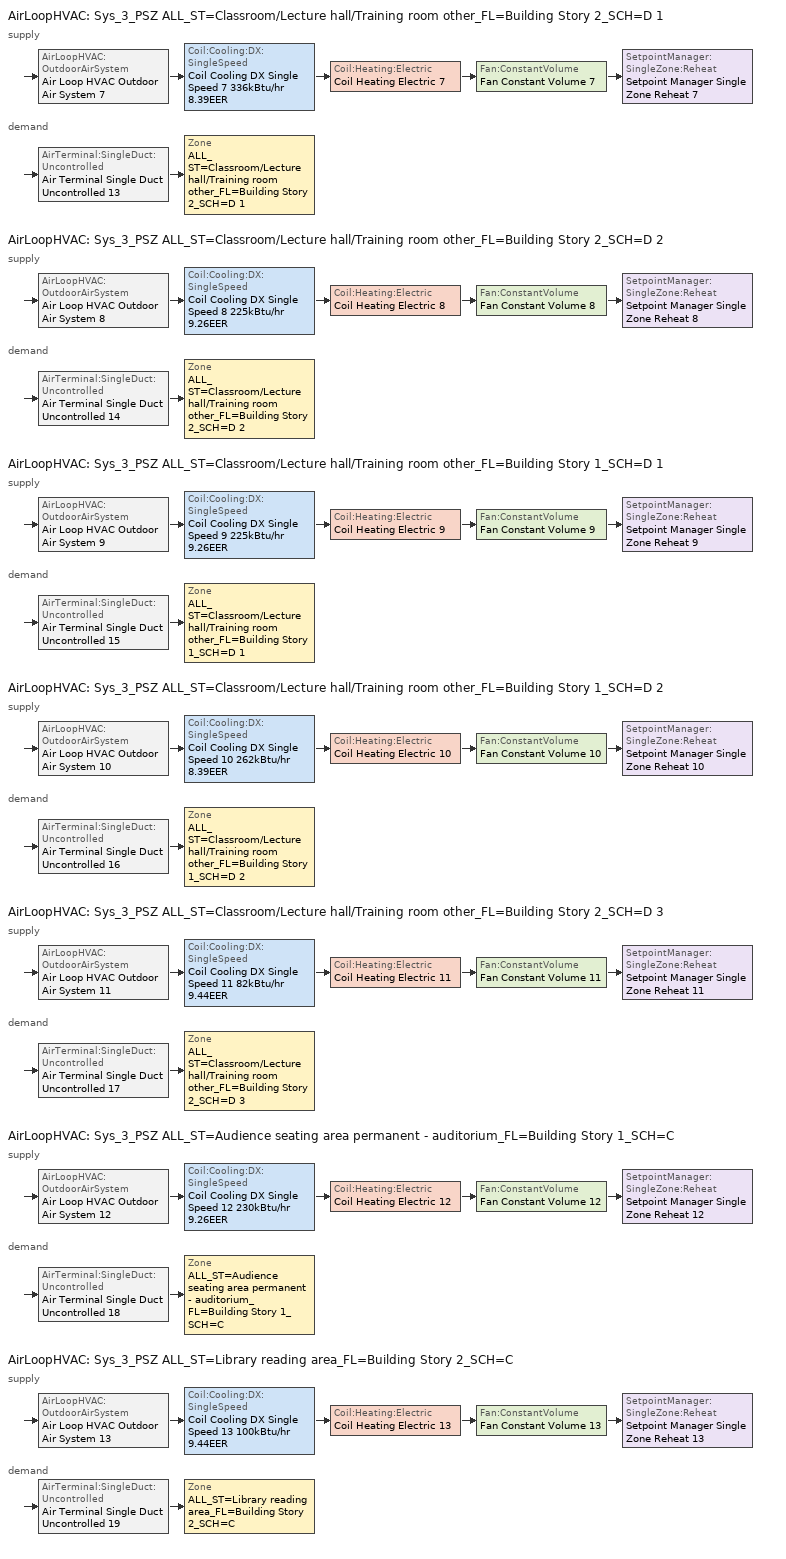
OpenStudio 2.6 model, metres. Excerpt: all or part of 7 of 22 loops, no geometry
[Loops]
AirLoopHVAC 'Sys_3_PSZ ALL_ST=Classroom/Lecture hall/Training room other_FL=Building Story 2_SCH=D 1'
 supply: AirLoopHVAC:OutdoorAirSystem 'Air Loop HVAC Outdoor Air System 7' > Coil:Cooling:DX:SingleSpeed 'Coil Cooling DX Single Speed 7 336kBtu/hr 8.39EER' > Coil:Heating:Electric 'Coil Heating Electric 7' > Fan:ConstantVolume 'Fan Constant Volume 7' > SetpointManager:SingleZone:Reheat 'Setpoint Manager Single Zone Reheat 7'
 demand: AirTerminal:SingleDuct:Uncontrolled 'Air Terminal Single Duct Uncontrolled 13' > Zone 'ALL_ST=Classroom/Lecture hall/Training room other_FL=Building Story 2_SCH=D 1'
AirLoopHVAC 'Sys_3_PSZ ALL_ST=Classroom/Lecture hall/Training room other_FL=Building Story 2_SCH=D 2'
 supply: AirLoopHVAC:OutdoorAirSystem 'Air Loop HVAC Outdoor Air System 8' > Coil:Cooling:DX:SingleSpeed 'Coil Cooling DX Single Speed 8 225kBtu/hr 9.26EER' > Coil:Heating:Electric 'Coil Heating Electric 8' > Fan:ConstantVolume 'Fan Constant Volume 8' > SetpointManager:SingleZone:Reheat 'Setpoint Manager Single Zone Reheat 8'
 demand: AirTerminal:SingleDuct:Uncontrolled 'Air Terminal Single Duct Uncontrolled 14' > Zone 'ALL_ST=Classroom/Lecture hall/Training room other_FL=Building Story 2_SCH=D 2'
AirLoopHVAC 'Sys_3_PSZ ALL_ST=Classroom/Lecture hall/Training room other_FL=Building Story 1_SCH=D 1'
 supply: AirLoopHVAC:OutdoorAirSystem 'Air Loop HVAC Outdoor Air System 9' > Coil:Cooling:DX:SingleSpeed 'Coil Cooling DX Single Speed 9 225kBtu/hr 9.26EER' > Coil:Heating:Electric 'Coil Heating Electric 9' > Fan:ConstantVolume 'Fan Constant Volume 9' > SetpointManager:SingleZone:Reheat 'Setpoint Manager Single Zone Reheat 9'
 demand: AirTerminal:SingleDuct:Uncontrolled 'Air Terminal Single Duct Uncontrolled 15' > Zone 'ALL_ST=Classroom/Lecture hall/Training room other_FL=Building Story 1_SCH=D 1'
AirLoopHVAC 'Sys_3_PSZ ALL_ST=Classroom/Lecture hall/Training room other_FL=Building Story 1_SCH=D 2'
 supply: AirLoopHVAC:OutdoorAirSystem 'Air Loop HVAC Outdoor Air System 10' > Coil:Cooling:DX:SingleSpeed 'Coil Cooling DX Single Speed 10 262kBtu/hr 8.39EER' > Coil:Heating:Electric 'Coil Heating Electric 10' > Fan:ConstantVolume 'Fan Constant Volume 10' > SetpointManager:SingleZone:Reheat 'Setpoint Manager Single Zone Reheat 10'
 demand: AirTerminal:SingleDuct:Uncontrolled 'Air Terminal Single Duct Uncontrolled 16' > Zone 'ALL_ST=Classroom/Lecture hall/Training room other_FL=Building Story 1_SCH=D 2'
AirLoopHVAC 'Sys_3_PSZ ALL_ST=Classroom/Lecture hall/Training room other_FL=Building Story 2_SCH=D 3'
 supply: AirLoopHVAC:OutdoorAirSystem 'Air Loop HVAC Outdoor Air System 11' > Coil:Cooling:DX:SingleSpeed 'Coil Cooling DX Single Speed 11 82kBtu/hr 9.44EER' > Coil:Heating:Electric 'Coil Heating Electric 11' > Fan:ConstantVolume 'Fan Constant Volume 11' > SetpointManager:SingleZone:Reheat 'Setpoint Manager Single Zone Reheat 11'
 demand: AirTerminal:SingleDuct:Uncontrolled 'Air Terminal Single Duct Uncontrolled 17' > Zone 'ALL_ST=Classroom/Lecture hall/Training room other_FL=Building Story 2_SCH=D 3'
AirLoopHVAC 'Sys_3_PSZ ALL_ST=Audience seating area permanent - auditorium_FL=Building Story 1_SCH=C'
 supply: AirLoopHVAC:OutdoorAirSystem 'Air Loop HVAC Outdoor Air System 12' > Coil:Cooling:DX:SingleSpeed 'Coil Cooling DX Single Speed 12 230kBtu/hr 9.26EER' > Coil:Heating:Electric 'Coil Heating Electric 12' > Fan:ConstantVolume 'Fan Constant Volume 12' > SetpointManager:SingleZone:Reheat 'Setpoint Manager Single Zone Reheat 12'
 demand: AirTerminal:SingleDuct:Uncontrolled 'Air Terminal Single Duct Uncontrolled 18' > Zone 'ALL_ST=Audience seating area permanent - auditorium_FL=Building Story 1_SCH=C'
AirLoopHVAC 'Sys_3_PSZ ALL_ST=Library reading area_FL=Building Story 2_SCH=C'
 supply: AirLoopHVAC:OutdoorAirSystem 'Air Loop HVAC Outdoor Air System 13' > Coil:Cooling:DX:SingleSpeed 'Coil Cooling DX Single Speed 13 100kBtu/hr 9.44EER' > Coil:Heating:Electric 'Coil Heating Electric 13' > Fan:ConstantVolume 'Fan Constant Volume 13' > SetpointManager:SingleZone:Reheat 'Setpoint Manager Single Zone Reheat 13'
 demand: AirTerminal:SingleDuct:Uncontrolled 'Air Terminal Single Duct Uncontrolled 19' > Zone 'ALL_ST=Library reading area_FL=Building Story 2_SCH=C'
[Sizing:Zone] Zone Cooling Design Supply Air Temperature Input Method=SupplyAirTemperature; Zone Cooling Design Supply Air Temperature {C}=13; Zone Cooling Design Supply Air Temperature Difference {deltaC}=11.11; Zone Heating Design Supply Air Temperature Input Method=SupplyAirTemperature; Zone Heating Design Supply Air Temperature {C}=43; Zone Heating Design Supply Air Temperature Difference {deltaC}=11.11; Zone Cooling Design Supply Air Humidity Ratio {kg-H2O/kg-air}=0.0085; Zone Heating Design Supply Air Humidity Ratio {kg-H2O/kg-air}=0.008; Zone Heating Sizing Factor=1.3; Zone Cooling Sizing Factor=1.1; Cooling Design Air Flow Method=DesignDay; Heating Design Air Flow Method=DesignDay; Account for Dedicated Outdoor Air System=No; Dedicated Outdoor Air System Control Strategy=NeutralSupplyAir; Dedicated Outdoor Air Low Setpoint Temperature for Design {C}=autosize; Dedicated Outdoor Air High Setpoint Temperature for Design {C}=autosize
ALL_ST=Classroom/Lecture hall/Training room other_FL=Building Story 2_SCH=D 1; ALL_ST=Classroom/Lecture hall/Training room other_FL=Building Story 2_SCH=D 2; ALL_ST=Classroom/Lecture hall/Training room other_FL=Building Story 1_SCH=D 1; ALL_ST=Classroom/Lecture hall/Training room other_FL=Building Story 1_SCH=D 2; ALL_ST=Classroom/Lecture hall/Training room other_FL=Building Story 2_SCH=D 3; ALL_ST=Audience seating area permanent - auditorium_FL=Building Story 1_SCH=C; ALL_ST=Library reading area_FL=Building Story 2_SCH=C
[Zone equipment]
ALL_ST=Classroom/Lecture hall/Training room other_FL=Building Story 2_SCH=D 1: Air Terminal Single Duct Uncontrolled 13, Zone HVAC Baseboard Convective Water 13
ALL_ST=Classroom/Lecture hall/Training room other_FL=Building Story 2_SCH=D 2: Air Terminal Single Duct Uncontrolled 14, Zone HVAC Baseboard Convective Water 14
ALL_ST=Classroom/Lecture hall/Training room other_FL=Building Story 1_SCH=D 1: Air Terminal Single Duct Uncontrolled 15, Zone HVAC Baseboard Convective Water 15
ALL_ST=Classroom/Lecture hall/Training room other_FL=Building Story 1_SCH=D 2: Air Terminal Single Duct Uncontrolled 16, Zone HVAC Baseboard Convective Water 16
ALL_ST=Classroom/Lecture hall/Training room other_FL=Building Story 2_SCH=D 3: Air Terminal Single Duct Uncontrolled 17, Zone HVAC Baseboard Convective Water 17
ALL_ST=Audience seating area permanent - auditorium_FL=Building Story 1_SCH=C: Air Terminal Single Duct Uncontrolled 18, Zone HVAC Baseboard Convective Water 18
ALL_ST=Library reading area_FL=Building Story 2_SCH=C: Air Terminal Single Duct Uncontrolled 19, Zone HVAC Baseboard Convective Water 19
[AirLoopHVAC] Design Supply Air Flow Rate {m3/s}=AutoSize
Name | Availability Schedule
Sys_3_PSZ ALL_ST=Classroom/Lecture hall/Training room other_FL=Building Story 2_SCH=D 1 | Sys_3_PSZ ALL_ST=Classroom/Lecture hall/Training room other_FL=Building Story 2_SCH=D 1 Occ Sch
Sys_3_PSZ ALL_ST=Classroom/Lecture hall/Training room other_FL=Building Story 2_SCH=D 2 | Sys_3_PSZ ALL_ST=Classroom/Lecture hall/Training room other_FL=Building Story 2_SCH=D 2 Occ Sch
Sys_3_PSZ ALL_ST=Classroom/Lecture hall/Training room other_FL=Building Story 1_SCH=D 1 | Sys_3_PSZ ALL_ST=Classroom/Lecture hall/Training room other_FL=Building Story 1_SCH=D 1 Occ Sch
Sys_3_PSZ ALL_ST=Classroom/Lecture hall/Training room other_FL=Building Story 1_SCH=D 2 | Sys_3_PSZ ALL_ST=Classroom/Lecture hall/Training room other_FL=Building Story 1_SCH=D 2 Occ Sch
Sys_3_PSZ ALL_ST=Classroom/Lecture hall/Training room other_FL=Building Story 2_SCH=D 3 | Sys_3_PSZ ALL_ST=Classroom/Lecture hall/Training room other_FL=Building Story 2_SCH=D 3 Occ Sch
Sys_3_PSZ ALL_ST=Audience seating area permanent - auditorium_FL=Building Story 1_SCH=C | Sys_3_PSZ ALL_ST=Audience seating area permanent - auditorium_FL=Building Story 1_SCH=C Occ Sch
Sys_3_PSZ ALL_ST=Library reading area_FL=Building Story 2_SCH=C | Sys_3_PSZ ALL_ST=Library reading area_FL=Building Story 2_SCH=C Occ Sch
[Sizing:System] Type of Load to Size On=Sensible; Design Outdoor Air Flow Rate {m3/s}=Autosize; Minimum System Air Flow Ratio=1; Preheat Design Temperature {C}=7; Preheat Design Humidity Ratio {kg-H2O/kg-Air}=0.008; Precool Design Temperature {C}=13; Precool Design Humidity Ratio {kg-H2O/kg-Air}=0.008; Central Cooling Design Supply Air Temperature {C}=13; Central Heating Design Supply Air Temperature {C}=43; Sizing Option=NonCoincident; 100% Outdoor Air in Cooling=No; 100% Outdoor Air in Heating=No; Central Cooling Design Supply Air Humidity Ratio {kg-H2O/kg-Air}=0.0085; Central Heating Design Supply Air Humidity Ratio {kg-H2O/kg-Air}=0.008; Cooling Design Air Flow Method=DesignDay; Cooling Design Air Flow Rate {m3/s}=0; Heating Design Air Flow Method=DesignDay; Heating Design Air Flow Rate {m3/s}=0; System Outdoor Air Method=ZoneSum; Zone Maximum Outdoor Air Fraction=1; Cooling Supply Air Flow Rate Per Floor Area {m3/s-m2}=0.00996765; Cooling Fraction of Autosized Cooling Supply Air Flow Rate=1; Cooling Supply Air Flow Rate Per Unit Cooling Capacity {m3/s-W}=3.94755e-05; Heating Supply Air Flow Rate Per Floor Area {m3/s-m2}=0.00996765; Heating Fraction of Autosized Heating Supply Air Flow Rate=1; Heating Fraction of Autosized Cooling Supply Air Flow Rate=1; Heating Supply Air Flow Rate Per Unit Heating Capacity {m3/s-W}=3.15882e-05; Cooling Design Capacity Method=CoolingDesignCapacity; Cooling Design Capacity {W}=autosize; Cooling Design Capacity Per Floor Area {W/m2}=234.7; Fraction of Autosized Cooling Design Capacity=1; Heating Design Capacity Method=HeatingDesignCapacity; Heating Design Capacity {W}=autosize; Heating Design Capacity Per Floor Area {W/m2}=157; Fraction of Autosized Heating Design Capacity=1; Central Cooling Capacity Control Method=OnOff
Sys_3_PSZ ALL_ST=Classroom/Lecture hall/Training room other_FL=Building Story 2_SCH=D 1; Sys_3_PSZ ALL_ST=Classroom/Lecture hall/Training room other_FL=Building Story 2_SCH=D 2; Sys_3_PSZ ALL_ST=Classroom/Lecture hall/Training room other_FL=Building Story 1_SCH=D 1; Sys_3_PSZ ALL_ST=Classroom/Lecture hall/Training room other_FL=Building Story 1_SCH=D 2; Sys_3_PSZ ALL_ST=Classroom/Lecture hall/Training room other_FL=Building Story 2_SCH=D 3; Sys_3_PSZ ALL_ST=Audience seating area permanent - auditorium_FL=Building Story 1_SCH=C; Sys_3_PSZ ALL_ST=Library reading area_FL=Building Story 2_SCH=C
[Fan:ConstantVolume] Availability Schedule=Always On Discrete; Fan Efficiency=0.39975; Pressure Rise {Pa}=640; Maximum Flow Rate {m3/s}=AutoSize; Motor Efficiency=0.615
Fan Constant Volume 7; Fan Constant Volume 8; Fan Constant Volume 9; Fan Constant Volume 10; Fan Constant Volume 11; Fan Constant Volume 12; Fan Constant Volume 13
[Coil:Heating:Electric] Availability Schedule=Always On Discrete
Coil Heating Electric 7; Coil Heating Electric 8; Coil Heating Electric 9; Coil Heating Electric 10; Coil Heating Electric 11; Coil Heating Electric 12; Coil Heating Electric 13
[Coil:Cooling:DX:SingleSpeed] Availability Schedule=Always On Discrete; Rated Total Cooling Capacity {W}=autosize; Rated Sensible Heat Ratio=autosize; Rated Air Flow Rate {m3/s}=autosize; Rated Evaporator Fan Power Per Volume Flow Rate {W/(m3/s)}=773.3; Total Cooling Capacity Function of Temperature Curve=DXCOOL-NECB2011-REF-CAPFT; Total Cooling Capacity Function of Flow Fraction Curve=DXCOOL-NECB2011-REF-CAPFFLOW; Energy Input Ratio Function of Temperature Curve=DXCOOL-NECB2011-REF-COOLEIRFT; Energy Input Ratio Function of Flow Fraction Curve=DXCOOL-NECB2011-REF-COOLEIRFFLOW; Part Load Fraction Correlation Curve=DXCOOL-NECB2011-REF-COOLPLFFPLR; Condenser Type=AirCooled; Evaporative Condenser Effectiveness=0; Evaporative Condenser Air Flow Rate {m3/s}=Autosize; Evaporative Condenser Pump Rated Power Consumption {W}=Autosize; Crankcase Heater Capacity {W}=0; Maximum Outdoor Dry-Bulb Temperature for Crankcase Heater Operation {C}=0; Basin Heater Capacity {W/K}=0; Basin Heater Setpoint Temperature {C}=10
Name | Rated COP {W/W}
Coil Cooling DX Single Speed 7 336kBtu/hr 8.39EER | 3.05686
Coil Cooling DX Single Speed 8 225kBtu/hr 9.26EER; Coil Cooling DX Single Speed 9 225kBtu/hr 9.26EER | 3.29323
Coil Cooling DX Single Speed 10 262kBtu/hr 8.39EER | 3.00812
Coil Cooling DX Single Speed 11 82kBtu/hr 9.44EER | 3.2511
Coil Cooling DX Single Speed 12 230kBtu/hr 9.26EER | 3.29659
Coil Cooling DX Single Speed 13 100kBtu/hr 9.44EER | 3.26446
[Controller:OutdoorAir] Minimum Outdoor Air Flow Rate {m3/s}=autosize; Maximum Outdoor Air Flow Rate {m3/s}=Autosize; Economizer Control Type=DifferentialEnthalpy; Economizer Control Action Type=ModulateFlow; Lockout Type=NoLockout; Minimum Limit Type=FixedMinimum; High Humidity Control=No; Heat Recovery Bypass Control Type=BypassWhenOAFlowGreaterThanMinimum
Name | Minimum Outdoor Air Schedule | Controller Mechanical Ventilation
Controller Outdoor Air 7 | Sys_3_PSZ ALL_ST=Classroom/Lecture hall/Training room other_FL=Building Story 2_SCH=D 1 Occ Sch | Controller Mechanical Ventilation 7
Controller Outdoor Air 8 | Sys_3_PSZ ALL_ST=Classroom/Lecture hall/Training room other_FL=Building Story 2_SCH=D 2 Occ Sch | Controller Mechanical Ventilation 8
Controller Outdoor Air 9 | Sys_3_PSZ ALL_ST=Classroom/Lecture hall/Training room other_FL=Building Story 1_SCH=D 1 Occ Sch | Controller Mechanical Ventilation 9
Controller Outdoor Air 10 | Sys_3_PSZ ALL_ST=Classroom/Lecture hall/Training room other_FL=Building Story 1_SCH=D 2 Occ Sch | Controller Mechanical Ventilation 10
Controller Outdoor Air 11 | Sys_3_PSZ ALL_ST=Classroom/Lecture hall/Training room other_FL=Building Story 2_SCH=D 3 Occ Sch | Controller Mechanical Ventilation 11
Controller Outdoor Air 12 | Sys_3_PSZ ALL_ST=Audience seating area permanent - auditorium_FL=Building Story 1_SCH=C Occ Sch | Controller Mechanical Ventilation 12
Controller Outdoor Air 13 | Sys_3_PSZ ALL_ST=Library reading area_FL=Building Story 2_SCH=C Occ Sch | Controller Mechanical Ventilation 13
[Controller:MechanicalVentilation] Availability Schedule=Always On Discrete; System Outdoor Air Method=ZoneSum
Controller Mechanical Ventilation 7; Controller Mechanical Ventilation 8; Controller Mechanical Ventilation 9; Controller Mechanical Ventilation 10; Controller Mechanical Ventilation 11; Controller Mechanical Ventilation 12; Controller Mechanical Ventilation 13
[AirLoopHVAC:OutdoorAirSystem]
Name | Controller
Air Loop HVAC Outdoor Air System 7 | Controller Outdoor Air 7
Air Loop HVAC Outdoor Air System 8 | Controller Outdoor Air 8
Air Loop HVAC Outdoor Air System 9 | Controller Outdoor Air 9
Air Loop HVAC Outdoor Air System 10 | Controller Outdoor Air 10
Air Loop HVAC Outdoor Air System 11 | Controller Outdoor Air 11
Air Loop HVAC Outdoor Air System 12 | Controller Outdoor Air 12
Air Loop HVAC Outdoor Air System 13 | Controller Outdoor Air 13
[SetpointManager:SingleZone:Reheat] Minimum Supply Air Temperature {C}=13; Maximum Supply Air Temperature {C}=43
Name | Control Zone
Setpoint Manager Single Zone Reheat 7 | ALL_ST=Classroom/Lecture hall/Training room other_FL=Building Story 2_SCH=D 1
Setpoint Manager Single Zone Reheat 8 | ALL_ST=Classroom/Lecture hall/Training room other_FL=Building Story 2_SCH=D 2
Setpoint Manager Single Zone Reheat 9 | ALL_ST=Classroom/Lecture hall/Training room other_FL=Building Story 1_SCH=D 1
Setpoint Manager Single Zone Reheat 10 | ALL_ST=Classroom/Lecture hall/Training room other_FL=Building Story 1_SCH=D 2
Setpoint Manager Single Zone Reheat 11 | ALL_ST=Classroom/Lecture hall/Training room other_FL=Building Story 2_SCH=D 3
Setpoint Manager Single Zone Reheat 12 | ALL_ST=Audience seating area permanent - auditorium_FL=Building Story 1_SCH=C
Setpoint Manager Single Zone Reheat 13 | ALL_ST=Library reading area_FL=Building Story 2_SCH=C
[AirTerminal:SingleDuct:Uncontrolled] Availability Schedule=Always On Discrete; Maximum Air Flow Rate {m3/s}=AutoSize
Air Terminal Single Duct Uncontrolled 13; Air Terminal Single Duct Uncontrolled 14; Air Terminal Single Duct Uncontrolled 15; Air Terminal Single Duct Uncontrolled 16; Air Terminal Single Duct Uncontrolled 17; Air Terminal Single Duct Uncontrolled 18; Air Terminal Single Duct Uncontrolled 19
[Schedule:Ruleset]
Name | Default Day Schedule | Summer Design Day Schedule | Winter Design Day Schedule
Sys_3_PSZ ALL_ST=Audience seating area permanent - auditorium_FL=Building Story 1_SCH=C Occ Sch | Sys_3_PSZ ALL_ST=Audience seating area permanent - auditorium_FL=Building Story 1_SCH=C Occ Sch Default | Sys_3_PSZ ALL_ST=Audience seating area permanent - auditorium_FL=Building Story 1_SCH=C Occ Sch Summer Design Day | Sys_3_PSZ ALL_ST=Audience seating area permanent - auditorium_FL=Building Story 1_SCH=C Occ Sch Winter Design Day
Sys_3_PSZ ALL_ST=Classroom/Lecture hall/Training room other_FL=Building Story 1_SCH=D 1 Occ Sch | Sys_3_PSZ ALL_ST=Classroom/Lecture hall/Training room other_FL=Building Story 1_SCH=D 1 Occ Sch Default | Sys_3_PSZ ALL_ST=Classroom/Lecture hall/Training room other_FL=Building Story 1_SCH=D 1 Occ Sch Summer Design Day | Sys_3_PSZ ALL_ST=Classroom/Lecture hall/Training room other_FL=Building Story 1_SCH=D 1 Occ Sch Winter Design Day
Sys_3_PSZ ALL_ST=Classroom/Lecture hall/Training room other_FL=Building Story 1_SCH=D 2 Occ Sch | Sys_3_PSZ ALL_ST=Classroom/Lecture hall/Training room other_FL=Building Story 1_SCH=D 2 Occ Sch Default | Sys_3_PSZ ALL_ST=Classroom/Lecture hall/Training room other_FL=Building Story 1_SCH=D 2 Occ Sch Summer Design Day | Sys_3_PSZ ALL_ST=Classroom/Lecture hall/Training room other_FL=Building Story 1_SCH=D 2 Occ Sch Winter Design Day
Sys_3_PSZ ALL_ST=Classroom/Lecture hall/Training room other_FL=Building Story 2_SCH=D 1 Occ Sch | Sys_3_PSZ ALL_ST=Classroom/Lecture hall/Training room other_FL=Building Story 2_SCH=D 1 Occ Sch Default | Sys_3_PSZ ALL_ST=Classroom/Lecture hall/Training room other_FL=Building Story 2_SCH=D 1 Occ Sch Summer Design Day | Sys_3_PSZ ALL_ST=Classroom/Lecture hall/Training room other_FL=Building Story 2_SCH=D 1 Occ Sch Winter Design Day
Sys_3_PSZ ALL_ST=Classroom/Lecture hall/Training room other_FL=Building Story 2_SCH=D 2 Occ Sch | Sys_3_PSZ ALL_ST=Classroom/Lecture hall/Training room other_FL=Building Story 2_SCH=D 2 Occ Sch Default | Sys_3_PSZ ALL_ST=Classroom/Lecture hall/Training room other_FL=Building Story 2_SCH=D 2 Occ Sch Summer Design Day | Sys_3_PSZ ALL_ST=Classroom/Lecture hall/Training room other_FL=Building Story 2_SCH=D 2 Occ Sch Winter Design Day
Sys_3_PSZ ALL_ST=Classroom/Lecture hall/Training room other_FL=Building Story 2_SCH=D 3 Occ Sch | Sys_3_PSZ ALL_ST=Classroom/Lecture hall/Training room other_FL=Building Story 2_SCH=D 3 Occ Sch Default | Sys_3_PSZ ALL_ST=Classroom/Lecture hall/Training room other_FL=Building Story 2_SCH=D 3 Occ Sch Summer Design Day | Sys_3_PSZ ALL_ST=Classroom/Lecture hall/Training room other_FL=Building Story 2_SCH=D 3 Occ Sch Winter Design Day
Sys_3_PSZ ALL_ST=Library reading area_FL=Building Story 2_SCH=C Occ Sch | Sys_3_PSZ ALL_ST=Library reading area_FL=Building Story 2_SCH=C Occ Sch Default | Sys_3_PSZ ALL_ST=Library reading area_FL=Building Story 2_SCH=C Occ Sch Summer Design Day | Sys_3_PSZ ALL_ST=Library reading area_FL=Building Story 2_SCH=C Occ Sch Winter Design Day
[Schedule:Day]
Sys_3_PSZ ALL_ST=Classroom/Lecture hall/Training room other_FL=Building Story 2_SCH=D 1 Occ Sch Default; Sys_3_PSZ ALL_ST=Classroom/Lecture hall/Training room other_FL=Building Story 2_SCH=D 1 Occ Sch Winter Design Day; Sys_3_PSZ ALL_ST=Classroom/Lecture hall/Training room other_FL=Building Story 2_SCH=D 1 Occ Sch Summer Design Day: 24, 0, 1
[Schedule:Rule] Schedule Ruleset=Sys_3_PSZ ALL_ST=Classroom/Lecture hall/Training room other_FL=Building Story 2_SCH=D 1 Occ Sch; Date Specification Type=DateRange; Start Month=1; Start Day=1; End Month=12
Name | Rule Order | Day Schedule | Apply Monday | End Day | Apply Tuesday | Apply Wednesday
Sys_3_PSZ ALL_ST=Classroom/Lecture hall/Training room other_FL=Building Story 2_SCH=D 1 Occ Sch Monday Rule | 6 | Sys_3_PSZ ALL_ST=Classroom/Lecture hall/Training room other_FL=Building Story 2_SCH=D 1 Occ Sch Monday | Yes | 25
Sys_3_PSZ ALL_ST=Classroom/Lecture hall/Training room other_FL=Building Story 2_SCH=D 1 Occ Sch Tuesday Rule | 5 | Sys_3_PSZ ALL_ST=Classroom/Lecture hall/Training room other_FL=Building Story 2_SCH=D 1 Occ Sch Tuesday |  | 26 | Yes
Sys_3_PSZ ALL_ST=Classroom/Lecture hall/Training room other_FL=Building Story 2_SCH=D 1 Occ Sch Wednesday Rule | 4 | Sys_3_PSZ ALL_ST=Classroom/Lecture hall/Training room other_FL=Building Story 2_SCH=D 1 Occ Sch Wednesday |  | 27 |  | Yes
[Schedule:Constant]
Always On Discrete: Value=1
[Curve:Biquadratic] Minimum Value of x=13; Maximum Value of x=24; Minimum Value of y=24; Maximum Value of y=46
Name | Coefficient1 Constant | Coefficient2 x | Coefficient3 x**2 | Coefficient4 y | Coefficient5 y**2 | Coefficient6 x*y
DXCOOL-NECB2011-REF-CAPFT | 0.867905 | 0.0142459 | 0.00055436 | -0.0075575 | 3.3e-05 | -0.0001918
DXCOOL-NECB2011-REF-COOLEIRFT | 0.116936 | 0.0284933 | -0.0004112 | 0.0214108 | 0.00016103 | -0.0006791
[Curve:Quadratic] Coefficient1 Constant=1; Coefficient2 x=0; Coefficient3 x**2=0; Minimum Value of x=0; Maximum Value of x=1
DXCOOL-NECB2011-REF-CAPFFLOW; DXCOOL-NECB2011-REF-COOLEIRFFLOW
[Curve:Cubic]
DXCOOL-NECB2011-REF-COOLPLFFPLR: Coefficient1 Constant=0.0277; Coefficient2 x=4.9151; Coefficient3 x**2=-8.184; Coefficient4 x**3=4.2702; Minimum Value of x=0.7; Maximum Value of x=1
